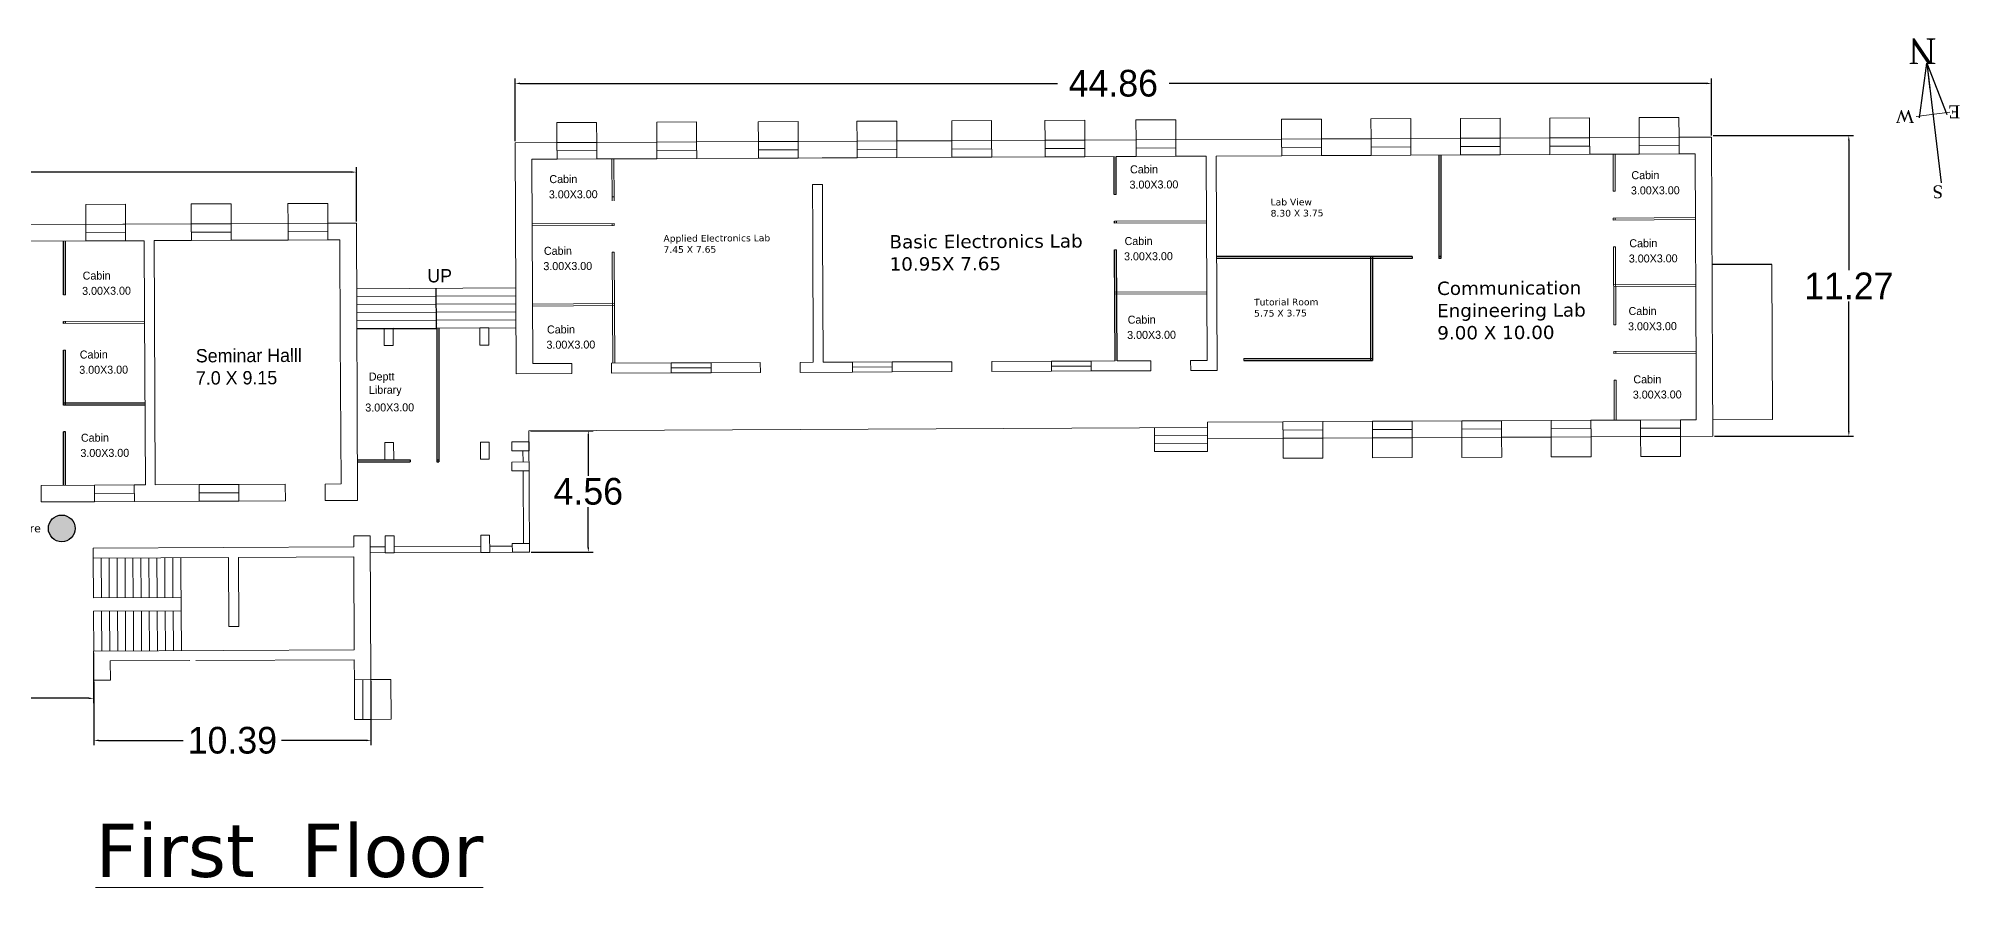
# Model space of a CAD drawing. Header units: inches. Extents: x -15 to 97, y 25 to 115.
# Drawn here: x 24.5 to 96.5, y 83 to 114.8 of the extents above; entities that cross this region are included whole.
import ezdxf

# ---------------------------------------------------------------- set-up
doc = ezdxf.new("R2010")
doc.units = ezdxf.units.IN
doc.header["$MEASUREMENT"] = 0
for name, color, linetype, lineweight in [('TEXT', 7, 'Continuous', 15), ('WALL', 7, 'Continuous', 30), ('window', 7, 'Continuous', 13)]:
    doc.layers.add(name, color=color, linetype=linetype, lineweight=lineweight)
doc.styles.add('LGL', font='')
doc.styles.add('PRASAD', font='arial.ttf')
doc.styles.get('LGL').set_extended_font_data('LithographLight')
doc.dimstyles.get("Standard").update_dxf_attribs({"dimtxt": 0.18, "dimasz": 0.18, "dimexe": 0.18, "dimexo": 0.0625, "dimgap": 0.09, "dimtad": 0, "dimtih": 1, "dimtoh": 1, "dimdec": 4, "dimzin": 0, "dimdsep": 46, "dimtxsty": 'Standard', "dimcen": 0.09, "dimadec": 0, "dimazin": 0, "dimtfac": 1, "dimtdec": 4, "dimtofl": 0, "dimtmove": 0, "dimatfit": 3, "dimfxl": 1, "dimtolj": 1, "dimtzin": 0, "dimarcsym": 0})

# ---------------------------------------------------------------- blocks, each defined once
blk = doc.blocks.new('*D30')
at = {"color": 0, "lineweight": -2}
for p, q in [((-4.678, 107.152), (-4.678, 109.995)), ((-4.498, 109.815), (14.021, 109.815)), ((36.22, 109.815), (17.701, 109.815)), ((36.4, 107.966), (36.4, 109.995))]:
    blk.add_line(p, q, dxfattribs=at)
at = {"color": 0}
for points in [[(-4.498, 109.845), (-4.498, 109.785), (-4.678, 109.815)], [(36.22, 109.845), (36.22, 109.785), (36.4, 109.815)]]:
    blk.add_solid(points, dxfattribs=at)
at = {"layer": 'Defpoints', "color": 0}
for p in [(36.4, 109.815), (36.4, 107.903), (-4.678, 107.089)]:
    blk.add_point(p, dxfattribs=at)
at = {"color": 0, "insert": (15.861, 109.815), "char_height": 1, "attachment_point": 5}
blk.add_mtext('\\A1;41.08', dxfattribs=at)
blk = doc.blocks.new('*D31')
at = {"color": 0, "lineweight": -2}
for p, q in [((42.353, 110.978), (42.353, 113.319)), ((42.533, 113.139), (62.691, 113.139)), ((87.029, 113.139), (66.871, 113.139)), ((87.209, 111.188), (87.209, 113.319))]:
    blk.add_line(p, q, dxfattribs=at)
at = {"color": 0}
for points in [[(42.533, 113.169), (42.533, 113.109), (42.353, 113.139)], [(87.029, 113.169), (87.029, 113.109), (87.209, 113.139)]]:
    blk.add_solid(points, dxfattribs=at)
at = {"layer": 'Defpoints', "color": 0}
for p in [(87.209, 113.139), (87.209, 111.125), (42.353, 110.915)]:
    blk.add_point(p, dxfattribs=at)
at = {"color": 0, "insert": (64.781, 113.139), "char_height": 1, "attachment_point": 5}
blk.add_mtext('\\A1;44.86', dxfattribs=at)
blk = doc.blocks.new('*D32')
at = {"color": 0, "lineweight": -2}
for p, q in [((87.272, 111.188), (92.537, 111.188)), ((92.357, 111.008), (92.357, 106.142)), ((92.357, 100.096), (92.357, 104.962)), ((87.324, 99.916), (92.537, 99.916))]:
    blk.add_line(p, q, dxfattribs=at)
at = {"color": 0}
for points in [[(92.327, 111.008), (92.387, 111.008), (92.357, 111.188)], [(92.327, 100.096), (92.387, 100.096), (92.357, 99.916)]]:
    blk.add_solid(points, dxfattribs=at)
at = {"layer": 'Defpoints', "color": 0}
for p in [(87.209, 111.188), (87.262, 99.916), (92.357, 99.916)]:
    blk.add_point(p, dxfattribs=at)
at = {"color": 0, "insert": (92.357, 105.552), "char_height": 1, "attachment_point": 5}
blk.add_mtext('\\A1;11.27', dxfattribs=at)
blk = doc.blocks.new('*D33')
at = {"color": 0, "lineweight": -2}
for p, q in [((26.554, 90.714), (26.554, 88.34)), ((36.947, 90.736), (36.947, 88.34)), ((26.734, 88.52), (29.911, 88.52)), ((36.767, 88.52), (33.591, 88.52))]:
    blk.add_line(p, q, dxfattribs=at)
at = {"color": 0}
for points in [[(26.734, 88.55), (26.734, 88.49), (26.554, 88.52)], [(36.767, 88.55), (36.767, 88.49), (36.947, 88.52)]]:
    blk.add_solid(points, dxfattribs=at)
at = {"layer": 'Defpoints', "color": 0}
for p in [(26.554, 90.777), (36.947, 90.799), (26.554, 88.52)]:
    blk.add_point(p, dxfattribs=at)
at = {"color": 0, "insert": (31.751, 88.52), "char_height": 1, "attachment_point": 5}
blk.add_mtext('\\A1;10.39', dxfattribs=at)
blk = doc.blocks.new('*D34')
at = {"color": 0, "lineweight": -2}
for p, q in [((42.934, 100.126), (45.276, 100.126)), ((45.096, 99.946), (45.096, 98.438)), ((45.096, 95.751), (45.096, 97.258)), ((42.955, 95.571), (45.276, 95.571))]:
    blk.add_line(p, q, dxfattribs=at)
at = {"color": 0}
for points in [[(45.066, 99.946), (45.126, 99.946), (45.096, 100.126)], [(45.066, 95.751), (45.126, 95.751), (45.096, 95.571)]]:
    blk.add_solid(points, dxfattribs=at)
at = {"layer": 'Defpoints', "color": 0}
for p in [(42.871, 100.126), (42.893, 95.571), (45.096, 95.571)]:
    blk.add_point(p, dxfattribs=at)
at = {"color": 0, "insert": (45.096, 97.848), "char_height": 1, "attachment_point": 5}
blk.add_mtext('\\A1;4.56', dxfattribs=at)
blk = doc.blocks.new('*D35')
at = {"color": 0, "lineweight": -2}
for p, q in [((-10.516, 95.137), (-10.516, 89.917)), ((26.549, 91.806), (26.549, 89.917)), ((-10.336, 90.097), (6.01, 90.097)), ((26.369, 90.097), (10.023, 90.097))]:
    blk.add_line(p, q, dxfattribs=at)
at = {"color": 0}
for points in [[(-10.336, 90.127), (-10.336, 90.067), (-10.516, 90.097)], [(26.369, 90.127), (26.369, 90.067), (26.549, 90.097)]]:
    blk.add_solid(points, dxfattribs=at)
at = {"layer": 'Defpoints', "color": 0}
for p in [(-10.516, 95.2), (26.549, 91.869), (26.549, 90.097)]:
    blk.add_point(p, dxfattribs=at)
at = {"color": 0, "insert": (8.016, 90.097), "char_height": 1, "attachment_point": 5}
blk.add_mtext('\\A1;37.06', dxfattribs=at)

msp = doc.modelspace()

# ---------------------------------------------------------------- hatches: boundary and pattern name
msp.add_hatch(color=1).paths.add_polyline_path([(25.85263, 96.46408, 1), (24.85263, 96.46408, 1)])

# ---------------------------------------------------------------- linework, layer by layer
for p, q in [((64.81523, 108.97356), (64.80856, 110.39855)), ((64.89023, 108.97391), (64.88356, 110.3989)), ((76.98723, 110.45555), (76.98723, 106.65806)), ((77.06223, 110.45591), (77.06223, 106.58306)), ((64.82026, 107.89858), (64.81991, 107.97357)), ((64.89526, 107.89893), (64.89491, 107.97393)), ((76.98723, 107.65806), (76.98723, 106.58306)), ((77.06223, 107.65806), (77.06223, 106.58306)), ((25.4139, 105.21627), (25.4139, 107.23033)), ((25.4889, 105.21662), (25.4889, 107.23068)), ((64.8444, 102.74025), (64.82494, 106.89859)), ((64.9194, 102.7406), (64.89994, 106.89894)), ((75.98723, 106.65806), (68.6557, 106.65806)), ((74.4237, 106.65806), (74.4237, 102.75818)), ((74.4987, 106.65806), (74.4987, 102.75818)), ((75.98723, 106.65806), (75.98723, 106.58306)), ((77.06223, 106.65806), (76.98723, 106.65806)), ((75.98723, 106.58306), (68.65605, 106.58306)), ((77.06223, 106.58306), (76.98723, 106.58306)), ((89.46923, 106.35645), (87.23137, 106.35645)), ((25.4139, 104.14125), (25.4139, 104.21626)), ((25.4889, 104.14161), (25.4889, 104.21661)), ((36.41828, 103.95489), (39.41828, 103.95489)), ((39.41828, 103.95489), (39.41828, 98.96346)), ((39.49328, 103.95489), (39.49328, 98.96346)), ((25.4139, 101.08031), (25.4139, 103.14124)), ((25.4889, 101.08031), (25.4889, 103.14159)), ((69.67362, 102.83318), (74.4987, 102.83318)), ((69.67397, 102.75818), (74.4987, 102.75818)), ((28.4889, 101.15531), (25.4139, 101.15531)), ((28.4889, 101.08031), (25.4139, 101.08031)), ((25.4889, 100.08031), (25.4139, 100.08031)), ((25.4139, 98.08031), (25.4139, 100.08031)), ((25.4889, 98.08031), (25.4889, 100.08031)), ((36.44129, 99.03846), (38.41828, 99.03846)), ((36.44129, 98.96346), (38.41828, 98.96346)), ((38.41828, 99.03846), (38.41828, 98.96346)), ((39.41828, 99.03846), (39.49328, 99.03846)), ((39.41828, 98.96346), (39.49328, 98.96346))]:
    msp.add_line(p, q)
msp.add_circle((25.35263, 96.46408), 0.5)
at = {"layer": 'window'}
for p, q in [((43.91704, 111.66834), (45.40891, 111.67532)), ((43.92053, 110.9224), (43.91704, 111.66834)), ((45.4124, 110.92939), (45.40891, 111.67532)), ((47.66134, 111.68587), (49.15322, 111.69285)), ((47.66483, 110.93993), (47.66134, 111.68587)), ((49.15671, 110.94691), (49.15322, 111.69285)), ((51.47057, 111.7037), (52.96244, 111.71068)), ((51.47406, 110.95776), (51.47057, 111.7037)), ((52.96593, 110.96474), (52.96244, 111.71068)), ((55.16686, 111.721), (56.65873, 111.72798)), ((55.17035, 110.97506), (55.16686, 111.721)), ((56.66222, 110.98204), (56.65873, 111.72798)), ((58.72283, 111.73764), (60.2147, 111.74463)), ((58.72632, 110.99171), (58.72283, 111.73764)), ((60.21819, 110.99869), (60.2147, 111.74463)), ((62.21754, 111.754), (63.70941, 111.76099)), ((62.22103, 111.00806), (62.21754, 111.754)), ((63.7129, 111.01505), (63.70941, 111.76099)), ((65.63055, 111.76998), (67.12242, 111.77696)), ((65.63404, 111.02404), (65.63055, 111.76998)), ((67.12591, 111.03102), (67.12242, 111.77696)), ((71.08833, 111.79552), (72.5802, 111.80251)), ((71.09182, 111.04959), (71.08833, 111.79552)), ((72.5837, 111.05657), (72.5802, 111.80251)), ((74.44008, 111.81121), (75.93195, 111.8182)), ((74.44357, 111.06528), (74.44008, 111.81121)), ((75.93544, 111.07226), (75.93195, 111.8182)), ((77.79182, 111.8269), (79.2837, 111.83389)), ((77.79531, 111.08097), (77.79182, 111.8269)), ((79.28719, 111.08795), (79.2837, 111.83389)), ((81.14357, 111.84259), (82.63545, 111.84958)), ((81.14706, 111.09665), (81.14357, 111.84259)), ((82.63894, 111.10364), (82.63545, 111.84958)), ((84.49532, 111.85828), (85.98719, 111.86526)), ((84.49881, 111.11234), (84.49532, 111.85828)), ((85.99068, 111.11933), (85.98719, 111.86526)), ((94.87753, 111.90252), (96.14485, 112.05525)), ((43.92053, 110.9224), (45.4124, 110.92939)), ((47.66483, 110.93993), (45.4124, 110.92939)), ((45.4124, 110.92939), (45.41531, 110.30777)), ((47.66483, 110.93993), (49.15671, 110.94691)), ((47.66483, 110.93993), (47.66774, 110.31831)), ((51.47406, 110.95776), (49.15671, 110.94691)), ((49.15671, 110.94691), (49.15962, 110.3253)), ((51.47406, 110.95776), (52.96593, 110.96474)), ((51.47406, 110.95776), (51.47697, 110.33614)), ((55.17035, 110.97506), (52.96593, 110.96474)), ((52.96593, 110.96474), (52.96884, 110.34313)), ((55.17035, 110.97506), (56.66222, 110.98204)), ((55.17035, 110.97506), (55.17326, 110.35345)), ((58.72632, 110.99171), (56.66222, 110.98204)), ((58.72632, 110.99171), (56.66222, 110.98204)), ((58.72632, 110.99171), (56.66222, 110.98204)), ((56.66222, 110.98204), (56.66513, 110.36043)), ((58.72632, 110.99171), (60.21819, 110.99869)), ((58.72632, 110.99171), (58.72923, 110.37009)), ((62.22103, 111.00806), (60.21819, 110.99869)), ((62.22103, 111.00806), (60.21819, 110.99869)), ((62.22103, 111.00806), (60.21819, 110.99869)), ((60.21819, 110.99869), (60.2211, 110.37707)), ((62.22103, 111.00806), (63.7129, 111.01505)), ((62.22103, 111.00806), (62.22394, 110.38645)), ((65.63404, 111.02404), (63.7129, 111.01505)), ((65.63404, 111.02404), (63.7129, 111.01505)), ((65.63404, 111.02404), (63.7129, 111.01505)), ((63.7129, 111.01505), (63.71581, 110.39343)), ((65.63404, 111.02404), (67.12591, 111.03102)), ((65.63404, 111.02404), (65.63695, 110.40243)), ((71.09182, 111.04959), (67.12591, 111.03102)), ((67.12591, 111.03102), (67.12882, 110.40941)), ((71.09182, 111.04959), (72.5837, 111.05657)), ((71.09182, 111.04959), (71.09473, 110.42797)), ((74.44357, 111.06528), (72.5837, 111.05657)), ((74.44357, 111.06528), (72.5837, 111.05657)), ((72.5837, 111.05657), (72.58661, 110.43496)), ((74.44357, 111.06528), (75.93544, 111.07226)), ((74.44357, 111.06528), (74.44648, 110.44366)), ((77.79531, 111.08097), (75.93544, 111.07226)), ((77.79531, 111.08097), (75.93544, 111.07226)), ((75.93544, 111.07226), (75.93835, 110.45064)), ((77.79531, 111.08097), (79.28719, 111.08795)), ((77.79531, 111.08097), (77.79822, 110.45935)), ((81.14706, 111.09665), (79.28719, 111.08795)), ((81.14706, 111.09665), (79.28719, 111.08795)), ((79.28719, 111.08795), (79.2901, 110.46633)), ((81.14706, 111.09665), (82.63894, 111.10364)), ((81.14706, 111.09665), (81.14997, 110.47504)), ((84.49881, 111.11234), (82.63894, 111.10364)), ((84.49881, 111.11234), (82.63894, 111.10364)), ((82.63894, 111.10364), (82.64185, 110.48202)), ((84.49881, 111.11234), (85.99068, 111.11933)), ((84.49881, 111.11234), (84.50172, 110.49073)), ((87.20905, 111.12503), (85.99068, 111.11933)), ((85.99359, 110.49771), (85.99068, 111.11933)), ((87.20905, 111.12503), (87.25046, 102.27821)), ((43.92053, 110.9224), (42.35333, 110.91507)), ((42.35333, 110.91507), (42.39383, 102.26219)), ((43.92344, 110.30079), (42.97785, 110.29636)), ((42.97785, 110.29636), (43.0137, 102.63807)), ((43.92053, 110.9224), (43.92344, 110.30079)), ((45.41386, 110.61858), (43.92198, 110.6116)), ((43.92344, 110.30079), (45.41531, 110.30777)), ((47.66774, 110.31831), (45.41531, 110.30777)), ((45.97782, 110.3104), (45.98517, 108.74067)), ((46.05282, 110.31075), (46.06017, 108.74102)), ((49.15816, 110.6361), (47.66629, 110.62912)), ((47.66774, 110.31831), (49.15962, 110.3253)), ((51.47697, 110.33614), (49.15962, 110.3253)), ((52.96739, 110.65394), (51.47551, 110.64695)), ((51.47697, 110.33614), (52.96884, 110.34313)), ((53.86854, 110.34734), (52.96884, 110.34313)), ((55.17326, 110.35345), (53.86854, 110.34734)), ((56.66368, 110.67124), (55.1718, 110.66425)), ((55.17326, 110.35345), (56.66513, 110.36043)), ((58.72923, 110.37009), (56.66513, 110.36043)), ((58.72923, 110.37009), (56.66513, 110.36043)), ((58.72923, 110.37009), (56.66513, 110.36043)), ((60.21965, 110.68788), (58.72777, 110.6809)), ((58.72923, 110.37009), (60.2211, 110.37707)), ((62.22394, 110.38645), (60.2211, 110.37707)), ((62.22394, 110.38645), (60.2211, 110.37707)), ((62.22394, 110.38645), (60.2211, 110.37707)), ((63.71436, 110.70424), (62.22248, 110.69726)), ((62.22394, 110.38645), (63.71581, 110.39343)), ((64.80856, 110.39855), (63.71581, 110.39343)), ((64.80856, 110.39855), (63.71581, 110.39343)), ((64.80856, 110.39855), (63.71581, 110.39343)), ((65.63695, 110.40243), (64.88356, 110.3989)), ((65.63695, 110.40243), (64.88356, 110.3989)), ((65.63695, 110.40243), (64.88356, 110.3989)), ((67.12737, 110.72022), (65.63549, 110.71323)), ((65.63695, 110.40243), (67.12882, 110.40941)), ((68.26514, 110.41473), (67.12882, 110.40941)), ((68.26514, 110.41473), (68.30099, 102.75643)), ((71.09473, 110.42797), (68.63811, 110.41647)), ((68.63811, 110.41647), (68.6757, 102.38521)), ((72.58515, 110.74576), (71.09328, 110.73878)), ((71.09473, 110.42797), (72.58661, 110.43496)), ((74.44648, 110.44366), (72.58661, 110.43496)), ((74.44648, 110.44366), (72.58661, 110.43496)), ((75.9369, 110.76145), (74.44502, 110.75447)), ((74.44648, 110.44366), (75.93835, 110.45064)), ((77.79822, 110.45935), (75.93835, 110.45064)), ((77.79822, 110.45935), (75.93835, 110.45064)), ((79.28864, 110.77714), (77.79677, 110.77016)), ((77.79822, 110.45935), (79.2901, 110.46633)), ((81.14997, 110.47504), (79.2901, 110.46633)), ((81.14997, 110.47504), (79.2901, 110.46633)), ((82.64039, 110.79283), (81.14852, 110.78585)), ((81.14997, 110.47504), (82.64185, 110.48202)), ((84.50172, 110.49073), (82.64185, 110.48202)), ((84.50172, 110.49073), (82.64185, 110.48202)), ((83.51538, 110.48611), (83.52189, 109.09529)), ((83.59038, 110.48646), (83.59689, 109.09564)), ((85.99214, 110.80852), (84.50026, 110.80154)), ((84.50172, 110.49073), (85.99359, 110.49771)), ((86.59034, 110.5005), (85.99359, 110.49771)), ((86.59034, 110.5005), (86.62884, 102.2753)), ((46.05949, 108.88577), (45.98449, 108.88542)), ((53.87322, 109.34735), (53.50025, 109.3456)), ((53.50025, 109.3456), (53.50877, 107.52564)), ((53.87322, 109.34735), (53.88174, 107.52739)), ((64.89023, 108.97391), (64.81523, 108.97356)), ((83.59689, 109.09564), (83.52189, 109.09529)), ((26.25114, 108.60183), (27.74302, 108.60882)), ((26.25464, 107.85589), (26.25114, 108.60183)), ((27.74651, 107.86288), (27.74302, 108.60882)), ((30.20753, 108.62035), (31.69941, 108.62734)), ((30.21103, 107.87441), (30.20753, 108.62035)), ((31.7029, 107.8814), (31.69941, 108.62734)), ((33.83525, 108.63733), (35.32712, 108.64432)), ((33.83874, 107.89139), (33.83525, 108.63733)), ((35.33062, 107.89838), (35.32712, 108.64432)), ((86.60153, 108.10969), (83.52657, 108.0953)), ((83.52657, 108.0953), (83.52692, 108.0203)), ((83.60157, 108.09565), (83.60192, 108.02065)), ((26.25464, 107.85589), (23.84996, 107.84464)), ((26.25464, 107.85589), (27.74651, 107.86288)), ((26.25464, 107.85589), (26.25754, 107.23428)), ((27.74797, 107.55207), (26.25609, 107.54509)), ((30.21103, 107.87441), (27.64284, 107.86239)), ((27.74651, 107.86288), (27.74942, 107.24126)), ((30.21103, 107.87441), (31.7029, 107.8814)), ((30.21103, 107.87441), (30.21394, 107.2528)), ((31.70436, 107.57059), (30.21248, 107.56361)), ((33.83874, 107.89139), (31.7029, 107.8814)), ((33.83874, 107.89139), (31.7029, 107.8814)), ((31.7029, 107.8814), (31.70581, 107.25978)), ((33.83874, 107.89139), (35.33062, 107.89838)), ((33.83874, 107.89139), (33.84165, 107.26978)), ((35.33207, 107.58757), (33.84019, 107.58059)), ((36.39979, 107.90338), (35.33062, 107.89838)), ((35.33062, 107.89838), (35.33353, 107.27676)), ((36.39979, 107.90338), (36.44844, 97.50998)), ((46.06417, 107.88578), (42.9892, 107.87139)), ((46.06452, 107.81078), (42.98955, 107.79639)), ((45.98917, 107.88543), (45.98952, 107.81043)), ((46.06417, 107.88578), (46.06452, 107.81078)), ((53.50877, 107.52564), (53.53142, 102.6873)), ((53.88174, 107.52739), (53.90439, 102.68905)), ((68.27649, 107.98975), (64.81991, 107.97357)), ((68.27684, 107.91475), (64.82026, 107.89858)), ((86.60189, 108.0347), (83.52692, 108.0203)), ((26.25754, 107.23428), (23.85287, 107.22302)), ((26.25754, 107.23428), (27.74942, 107.24126)), ((28.44603, 107.24452), (27.64575, 107.24078)), ((28.44603, 107.24452), (28.45907, 104.45969)), ((30.21394, 107.2528), (28.819, 107.24627)), ((28.819, 107.24627), (28.83204, 104.46144)), ((30.21394, 107.2528), (31.70581, 107.25978)), ((33.84165, 107.26978), (31.70581, 107.25978)), ((33.84165, 107.26978), (31.70581, 107.25978)), ((33.84165, 107.26978), (35.33353, 107.27676)), ((35.78109, 107.27886), (35.33353, 107.27676)), ((35.78109, 107.27886), (35.79831, 103.5989)), ((46.0692, 106.81079), (45.9942, 106.81044)), ((45.9942, 106.81044), (46.01367, 102.65211)), ((46.0692, 106.81079), (46.08867, 102.65246)), ((64.89994, 106.89894), (64.82494, 106.89859)), ((83.6066, 107.02066), (83.5316, 107.02031)), ((83.5316, 107.02031), (83.54529, 104.09534)), ((83.6066, 107.02066), (83.62029, 104.0957)), ((89.49642, 100.54816), (89.46923, 106.35645)), ((25.4139, 105.21627), (25.4889, 105.21662)), ((42.37879, 105.47469), (36.41129, 105.44676)), ((42.38019, 105.17632), (36.41269, 105.14839)), ((68.28893, 105.33141), (64.83235, 105.31523)), ((68.28929, 105.25641), (64.8327, 105.24023)), ((86.61324, 105.60972), (83.53827, 105.59533)), ((86.61359, 105.53472), (83.53862, 105.52033)), ((28.45907, 104.45969), (28.48886, 98.09435)), ((28.83204, 104.46144), (28.86183, 98.0961)), ((42.38159, 104.87794), (36.41409, 104.85001)), ((42.38298, 104.57957), (36.41548, 104.55164)), ((46.07821, 104.88581), (43.00325, 104.87142)), ((46.07856, 104.81082), (43.0036, 104.79642)), ((25.4139, 104.21626), (28.46011, 104.23051)), ((25.4139, 104.14125), (28.46046, 104.15552)), ((42.38438, 104.28119), (36.41688, 104.25326)), ((42.38578, 103.98282), (36.41828, 103.95489)), ((83.62029, 104.0957), (83.54529, 104.09534)), ((25.4139, 103.14124), (25.4889, 103.14159)), ((35.79831, 103.5989), (35.82392, 98.12869)), ((86.62494, 103.10975), (83.54997, 103.09536)), ((83.54997, 103.09536), (83.55032, 103.02036)), ((86.62529, 103.03475), (83.55032, 103.02036)), ((83.62497, 103.09571), (83.62532, 103.02071)), ((44.47574, 102.64491), (43.0137, 102.63807)), ((44.47574, 102.64491), (44.47748, 102.27194)), ((48.20543, 102.66237), (45.96761, 102.65189)), ((45.96761, 102.65189), (45.96936, 102.27893)), ((48.20717, 102.2894), (45.96936, 102.27893)), ((48.20543, 102.66237), (49.6973, 102.66935)), ((48.20543, 102.66237), (48.20717, 102.2894)), ((48.2063, 102.47588), (49.69817, 102.48287)), ((48.20717, 102.2894), (49.69905, 102.29638)), ((51.54477, 102.678), (49.6973, 102.66935)), ((49.6973, 102.66935), (49.69905, 102.29638)), ((51.54652, 102.30503), (49.69905, 102.29638)), ((51.54477, 102.678), (51.54652, 102.30503)), ((53.53142, 102.6873), (53.03665, 102.68498)), ((53.03665, 102.68498), (53.0384, 102.31201)), ((55.00018, 102.3212), (53.0384, 102.31201)), ((54.99843, 102.69417), (53.90439, 102.68905)), ((56.49031, 102.70115), (54.99843, 102.69417)), ((54.99843, 102.69417), (55.00018, 102.3212)), ((54.9993, 102.50768), (56.49118, 102.51467)), ((55.00018, 102.3212), (56.49205, 102.32818)), ((58.72812, 102.71162), (56.49031, 102.70115)), ((56.49031, 102.70115), (56.49205, 102.32818)), ((58.72987, 102.33866), (56.49205, 102.32818)), ((58.72812, 102.71162), (58.72987, 102.33866)), ((62.45781, 102.72908), (60.22, 102.71861)), ((60.22, 102.71861), (60.22174, 102.34564)), ((62.45955, 102.35611), (60.22174, 102.34564)), ((63.94968, 102.73607), (62.45781, 102.72908)), ((62.45781, 102.72908), (62.45955, 102.35611)), ((63.95056, 102.54958), (62.45868, 102.5426)), ((62.45955, 102.35611), (63.95143, 102.3631)), ((64.8444, 102.74025), (63.94968, 102.73607)), ((63.94968, 102.73607), (63.95143, 102.3631)), ((66.18924, 102.37357), (63.95143, 102.3631)), ((66.1875, 102.74654), (64.9194, 102.7406)), ((66.1875, 102.74654), (66.18924, 102.37357)), ((68.30099, 102.75643), (67.67937, 102.75352)), ((67.67937, 102.75352), (67.68112, 102.38056)), ((68.6757, 102.38521), (67.68112, 102.38056)), ((69.67362, 102.83318), (69.67397, 102.75818)), ((44.47748, 102.27194), (42.39383, 102.26219)), ((83.63, 102.02072), (83.555, 102.02037)), ((83.555, 102.02037), (83.56203, 100.52038)), ((83.63, 102.02072), (83.63702, 100.52073)), ((86.62884, 102.2753), (86.63699, 100.53478)), ((87.25046, 102.27821), (87.26152, 99.91607)), ((68.31274, 100.24511), (42.87129, 100.12602)), ((42.87129, 100.12602), (42.89262, 95.57083)), ((66.32358, 100.2358), (66.32777, 99.34067)), ((71.14138, 100.46224), (68.31179, 100.449)), ((68.31179, 100.449), (68.3147, 99.82738)), ((71.14138, 100.46224), (72.63325, 100.46923)), ((71.14429, 99.84063), (71.14138, 100.46224)), ((72.63471, 100.15842), (71.14283, 100.15144)), ((74.49313, 100.47793), (72.63325, 100.46923)), ((72.63616, 99.84761), (72.63325, 100.46923)), ((74.49313, 100.47793), (75.985, 100.48492)), ((74.49604, 99.85632), (74.49313, 100.47793)), ((75.98646, 100.17411), (74.49458, 100.16713)), ((77.84487, 100.49362), (75.985, 100.48492)), ((75.98791, 99.8633), (75.985, 100.48492)), ((77.84487, 100.49362), (79.33675, 100.50061)), ((77.84778, 99.87201), (77.84487, 100.49362)), ((79.3382, 100.1898), (77.84633, 100.18282)), ((81.19662, 100.50931), (79.33675, 100.50061)), ((79.33966, 99.87899), (79.33675, 100.50061)), ((81.19662, 100.50931), (82.68849, 100.51629)), ((81.19953, 99.8877), (81.19662, 100.50931)), ((82.68995, 100.20549), (81.19807, 100.1985)), ((84.54837, 100.525), (82.68849, 100.51629)), ((82.6914, 99.89468), (82.68849, 100.51629)), ((84.54837, 100.525), (86.04024, 100.53198)), ((84.55128, 99.90339), (84.54837, 100.525)), ((86.0417, 100.22118), (84.54982, 100.21419)), ((86.63699, 100.53478), (86.04024, 100.53198)), ((86.04024, 100.53198), (86.04315, 99.91037)), ((87.25861, 100.53769), (89.49642, 100.54816)), ((68.31414, 99.94673), (66.32497, 99.93742)), ((68.31554, 99.64836), (66.32637, 99.63905)), ((71.14429, 99.84063), (68.3147, 99.82738)), ((68.3147, 99.82738), (68.31693, 99.34998)), ((71.14429, 99.84063), (72.63616, 99.84761)), ((71.14429, 99.84063), (71.14778, 99.09469)), ((74.49604, 99.85632), (72.63616, 99.84761)), ((72.63616, 99.84761), (72.63966, 99.10168)), ((74.49604, 99.85632), (75.98791, 99.8633)), ((74.49604, 99.85632), (74.49953, 99.11038)), ((77.84778, 99.87201), (75.98791, 99.8633)), ((75.98791, 99.8633), (75.9914, 99.11736)), ((77.84778, 99.87201), (79.33966, 99.87899)), ((77.84778, 99.87201), (77.85127, 99.12607)), ((81.19953, 99.8877), (79.33966, 99.87899)), ((79.33966, 99.87899), (79.34315, 99.13305)), ((81.19953, 99.8877), (82.6914, 99.89468)), ((81.19953, 99.8877), (81.20302, 99.14176)), ((84.55128, 99.90339), (82.6914, 99.89468)), ((82.6914, 99.89468), (82.6949, 99.14874)), ((84.55128, 99.90339), (86.04315, 99.91037)), ((84.55128, 99.90339), (84.55477, 99.15745)), ((87.26152, 99.91607), (86.04315, 99.91037)), ((86.04315, 99.91037), (86.04664, 99.16443)), ((42.64605, 99.37452), (42.64803, 98.95146)), ((68.31693, 99.34998), (66.32777, 99.34067)), ((71.14778, 99.09469), (72.63966, 99.10168)), ((74.49953, 99.11038), (75.9914, 99.11736)), ((77.85127, 99.12607), (79.34315, 99.13305)), ((81.20302, 99.14176), (82.6949, 99.14874)), ((84.55477, 99.15745), (86.04664, 99.16443)), ((26.58047, 98.08542), (24.58339, 98.07607)), ((24.58339, 98.07607), (24.5863, 97.45446)), ((26.58047, 98.08542), (28.07235, 98.09241)), ((26.58047, 98.08542), (26.58338, 97.46381)), ((28.48886, 98.09435), (28.07235, 98.09241)), ((28.07235, 98.09241), (28.07526, 97.47079)), ((30.5029, 98.10378), (28.86183, 98.0961)), ((30.5029, 98.10378), (31.99477, 98.11077)), ((30.5029, 98.10378), (30.50581, 97.48217)), ((33.73529, 98.11891), (31.99477, 98.11077)), ((31.99477, 98.11077), (31.99768, 97.48915)), ((33.73529, 98.11891), (33.7382, 97.4973)), ((35.82392, 98.12869), (35.22717, 98.1259)), ((35.22717, 98.1259), (35.23008, 97.50428)), ((42.64959, 98.61875), (42.6623, 95.90247)), ((26.58338, 97.46381), (24.5863, 97.45446)), ((26.58193, 97.77461), (28.0738, 97.7816)), ((26.58338, 97.46381), (28.07526, 97.47079)), ((30.50581, 97.48217), (28.07526, 97.47079)), ((30.50435, 97.79297), (31.99623, 97.79996)), ((30.50581, 97.48217), (31.99768, 97.48915)), ((33.7382, 97.4973), (31.99768, 97.48915)), ((36.44844, 97.50998), (35.23008, 97.50428)), ((36.9221, 96.18741), (36.30048, 96.1845)), ((36.30048, 96.1845), (36.30243, 95.76874)), ((36.9221, 96.18741), (36.94732, 90.79873)), ((36.30243, 95.76874), (26.53065, 95.723)), ((26.53239, 95.35003), (26.53065, 95.723)), ((31.60477, 95.37378), (26.53239, 95.35003)), ((26.53239, 95.35003), (26.53937, 93.85816)), ((26.83077, 95.35143), (26.83775, 93.85955)), ((27.12914, 95.35283), (27.13612, 93.86095)), ((27.42752, 95.35422), (27.4345, 93.86235)), ((27.72589, 95.35562), (27.73287, 93.86374)), ((28.02427, 95.35702), (28.03125, 93.86514)), ((28.32264, 95.35841), (28.32962, 93.86654)), ((28.62102, 95.35981), (28.628, 93.86793)), ((28.91939, 95.36121), (28.92638, 93.86933)), ((29.21777, 95.3626), (29.22475, 93.87073)), ((29.51614, 95.364), (29.52313, 93.87212)), ((29.81452, 95.3654), (29.81651, 94.94034)), ((31.60477, 95.37378), (31.61687, 92.78786)), ((36.30418, 95.39577), (31.97774, 95.37552)), ((31.97774, 95.37552), (31.98984, 92.7896)), ((36.30418, 95.39577), (36.32047, 91.91473)), ((37.48149, 95.77426), (36.92404, 95.77165)), ((42.89262, 95.57083), (36.92511, 95.5429)), ((41.06648, 95.79104), (37.8142, 95.77582)), ((42.24704, 95.79657), (41.39919, 95.7926)), ((29.81717, 94.94034), (29.83346, 93.37624)), ((29.8215, 93.87352), (26.53875, 93.85815)), ((29.83346, 93.37624), (26.54869, 93.36087)), ((26.54869, 93.36087), (26.55567, 91.86899)), ((26.84706, 93.36226), (26.85404, 91.87039)), ((27.14544, 93.36366), (27.15242, 91.87178)), ((27.44381, 93.36505), (27.45079, 91.87318)), ((27.74219, 93.36645), (27.74917, 91.87458)), ((28.04056, 93.36785), (28.04754, 91.87597)), ((28.33894, 93.36924), (28.34592, 91.87737)), ((28.63731, 93.37064), (28.64429, 91.87877)), ((28.93569, 93.37204), (28.94267, 91.88016)), ((29.23406, 93.37343), (29.24104, 91.88156)), ((29.53244, 93.37483), (29.53942, 91.88296)), ((29.83346, 93.37624), (29.83779, 91.88435)), ((31.98984, 92.7896), (31.61687, 92.78786)), ((36.32047, 91.91473), (26.54869, 91.86899)), ((26.54869, 91.86899), (26.5538, 90.77675)), ((30.1558, 91.5129), (27.17205, 91.49893)), ((27.17205, 91.49893), (27.17541, 90.77966)), ((36.32222, 91.54176), (30.38455, 91.51397)), ((36.32222, 91.54176), (36.32571, 90.79582)), ((27.17541, 90.77966), (26.5538, 90.77675)), ((36.94732, 90.79873), (36.32571, 90.79582)), ((36.32571, 90.79582), (36.33269, 89.30395)), ((36.63651, 90.79728), (36.6435, 89.3054)), ((36.94732, 90.79873), (37.69326, 90.80222)), ((36.94732, 90.79873), (36.9543, 89.30686)), ((37.69326, 90.80222), (37.70024, 89.31035)), ((36.9543, 89.30686), (36.33269, 89.30395)), ((36.9543, 89.30686), (37.70024, 89.31035))]:
    msp.add_line(p, q, dxfattribs=at)
for points in [[(37.44317, 103.95968), (37.77588, 103.96124), (37.7789, 103.31673), (37.44619, 103.31517)], [(41.36088, 103.97802), (41.02817, 103.97646), (41.03119, 103.33195), (41.3639, 103.33351)], [(37.46319, 99.68297), (37.7959, 99.68453), (37.79892, 99.04002), (37.46621, 99.03846)], [(41.3809, 99.70131), (41.04819, 99.69975), (41.0512, 99.05525), (41.38391, 99.0568)], [(42.87481, 99.37559), (42.87325, 99.7083), (42.22874, 99.70528), (42.2303, 99.37257)], [(42.87834, 98.61982), (42.87679, 98.95253), (42.23228, 98.94951), (42.23384, 98.6168)], [(37.47954, 96.19002), (37.81225, 96.19157), (37.81527, 95.54706), (37.48256, 95.54551)], [(41.39725, 96.20835), (41.06454, 96.2068), (41.06755, 95.56229), (41.40026, 95.56384)], [(42.89262, 95.57083), (42.89106, 95.90354), (42.24655, 95.90052), (42.24811, 95.56781)]]:
    msp.add_lwpolyline(points, close=True, dxfattribs=at)

# ---------------------------------------------------------------- texts
at = {"layer": 'TEXT', "ltscale": 0.5, "insert": (33.88514, 84.38667), "char_height": 2, "attachment_point": 5}
msp.add_mtext('{\\fVerdana|b0|i0|c0|p34;\\LFirst  Floor}', dxfattribs=at)
at = {"layer": 'WALL', "insert": (95.8905, 108.83632), "char_height": 0.4786827, "width": 1.2082117, "attachment_point": 1, "rotation": 180, "style": 'PRASAD'}
msp.add_mtext('{\\fTimes New Roman|b0|i0|c0|p18;S}', dxfattribs=at)
at = {"layer": 'window', "attachment_point": 1}
for s, insert, char_height, width, rotation, style in [('{\\fTimes New Roman|b0|i0|c0|p18;N}', (95.64403, 113.86632), 0.9573654, 2.4164234, 180, 'PRASAD'), ('{\\fTimes New Roman|b0|i0|c0|p18;W}', (94.80302, 111.65597), 0.4786827, 1.2082117, 180, 'PRASAD'), ('{\\fTimes New Roman|b0|i0|c0|p18;E}', (96.53041, 111.83572), 0.4786827, 1.2082117, 180, 'PRASAD'), ('Cabin', (43.63599, 109.70199), 0.3, 8.4994461, 0.2681908, 'LGL'), ('3.00X3.00', (65.38787, 109.4962), 0.3, 8.4994461, 0.2681908, 'LGL'), ('Cabin', (65.40765, 110.06861), 0.3, 8.4994461, 0.2681908, 'LGL'), ('Cabin', (84.20565, 109.84934), 0.3, 8.4994461, 0.2681908, 'LGL'), ('3.00X3.00', (43.6162, 109.12958), 0.3, 8.4994461, 0.2681908, 'LGL'), ('{\\fVerdana|b0|i0|c0|p34;Lab View\\P8.30 X 3.75}', (70.67673, 108.81452), 0.25, 4.2498194, 0.2681908, 'LGL'), ('3.00X3.00', (84.18587, 109.27693), 0.3, 8.4994461, 0.2681908, 'LGL'), ('{\\fVerdana|b0|i0|c0|p34;Applied Electronics Lab\\P7.45 X 7.65}', (47.91261, 107.45459), 0.25, 4.2498194, 0.2681908, 'LGL'), ('{\\fVerdana|b0|i0|c0|p34;Basic Electronics Lab\\P10.95X 7.65}', (56.38701, 107.45447), 0.5, 8.4996388, 0.2681908, 'LGL'), ('Cabin', (65.20211, 107.3804), 0.3, 8.4994461, 0.2681908, 'LGL'), ('Cabin', (43.43045, 107.01378), 0.3, 8.4994461, 0.2681908, 'LGL'), ('3.00X3.00', (65.18232, 106.80799), 0.3, 8.4994461, 0.2681908, 'LGL'), ('3.00X3.00', (84.10787, 106.72616), 0.3, 8.4994461, 0.2681908, 'LGL'), ('Cabin', (84.12765, 107.29857), 0.3, 8.4994461, 0.2681908, 'LGL'), ('Cabin', (26.13708, 106.08559), 0.3, 8.4994461, 0.2681908, 'LGL'), ('UP', (39.05967, 106.17826), 0.497297, 5.2045296, 0.2681908, 'LGL'), ('3.00X3.00', (43.41066, 106.44137), 0.3, 8.4994461, 0.2681908, 'LGL'), ('3.00X3.00', (26.1173, 105.51318), 0.3, 8.4994461, 0.2681908, 'LGL'), ('{\\fVerdana|b0|i0|c0|p34;Communication Engineering Lab\\P9.00 X 10.00}', (76.91722, 105.70975), 0.5, 8.4996388, 0.2681908, 'LGL'), ('Cabin', (65.31841, 104.43463), 0.3, 8.4994461, 0.2681908, 'LGL'), ('{\\fVerdana|b0|i0|c0|p34;Tutorial Room\\P5.75 X 3.75}', (70.05615, 105.06614), 0.25, 4.2498194, 0.2681908, 'LGL'), ('Cabin', (84.09847, 104.75846), 0.3, 8.4994461, 0.2681908, 'LGL'), ('Cabin', (43.54675, 104.068), 0.3, 8.4994461, 0.2681908, 'LGL'), ('3.00X3.00', (65.29862, 103.86222), 0.3, 8.4994461, 0.2681908, 'LGL'), ('3.00X3.00', (84.07869, 104.18605), 0.3, 8.4994461, 0.2681908, 'LGL'), ('Cabin', (26.02956, 103.12812), 0.3, 8.4994461, 0.2681908, 'LGL'), ('Seminar Halll\\P7.0 X 9.15', (30.37872, 103.18399), 0.5, 8.4996388, 0.2681908, 'LGL'), ('3.00X3.00', (43.52696, 103.4956), 0.3, 8.4994461, 0.2681908, 'LGL'), ('3.00X3.00', (26.00977, 102.55571), 0.3, 8.4994461, 0.2681908, 'LGL'), ('Deptt \\PLibrary', (36.86659, 102.30533), 0.3, 8.4994461, 0.2681908, 'LGL'), ('3.00X3.00', (84.2585, 101.62629), 0.3, 8.4994461, 0.2681908, 'LGL'), ('Cabin', (84.27829, 102.1987), 0.3, 8.4994461, 0.2681908, 'LGL'), ('3.00X3.00', (36.73432, 101.14306), 0.3, 8.4994461, 0.2681908, 'LGL'), ('3.00X3.00', (26.05256, 99.4386), 0.3, 8.4994461, 0.2681908, 'LGL'), ('Cabin', (26.07234, 100.01101), 0.3, 8.4994461, 0.2681908, 'LGL'), ('{\\fVerdana|b0|i0|c0|p34;You are here}', (21.93377, 96.60578), 0.3, 8.4994461, 0.2681908, 'LGL')]:
    msp.add_mtext(s, dxfattribs=dict(at, insert=insert, char_height=char_height, width=width, rotation=rotation, style=style))

# ---------------------------------------------------------------- dimensions: what is measured, and where the dimension line sits
for base, p1, p2, picture, middle in [((87.20905, 113.13861), (42.35333, 110.91507), (87.20905, 111.12503), '*D31', (64.78119, 113.13861)), ((36.39979, 109.81532), (-4.67758, 107.08948), (36.39979, 107.90338), '*D30', (15.86111, 109.81532)), ((26.54869, 90.09686), (-10.51596, 95.19973), (26.54869, 91.86899), '*D35', (8.01636, 90.09686)), ((26.5538, 88.52018), (36.94732, 90.79873), (26.5538, 90.77675), '*D33', (31.75056, 88.52018))]:
    dim = msp.add_linear_dim(base=base, p1=p1, p2=p2, dimstyle='Standard', override={"dimtxt": 1, "dimdec": 2})
    dim.commit()
    dim.dimension.update_dxf_attribs({"geometry": picture, "text_midpoint": middle})
dim = msp.add_linear_dim(base=(92.35682, 99.91607), p1=(87.20905, 111.18753), p2=(87.26152, 99.91607), angle=90, dimstyle='Standard', override={"dimtxt": 1, "dimdec": 2})
dim.commit()
dim.dimension.update_dxf_attribs({"geometry": '*D32', "text_midpoint": (92.35682, 105.5518), "dimtype": 160})
dim = msp.add_linear_dim(base=(45.09619, 95.57083), p1=(42.87129, 100.12602), p2=(42.89262, 95.57083), angle=90, dimstyle='Standard', override={"dimtxt": 1, "dimdec": 2})
dim.commit()
dim.dimension.update_dxf_attribs({"geometry": '*D34', "text_midpoint": (45.09619, 97.84843)})

# ---------------------------------------------------------------- leaders
at = {"layer": 'window'}
for points, override in [([(95.27997, 113.89747), (95.82067, 109.41102)], {"dimasz": 2, "dimgap": 1, "dimtad": 0, "dimldrblk": 'Open30'}), ([(39.40203, 103.96885), (39.39504, 105.46073)], {"dimgap": 0.23, "dimtad": 0})]:
    msp.add_leader(points, dimstyle='Standard', override=override, dxfattribs=at)

doc.saveas('drawing.dxf')
